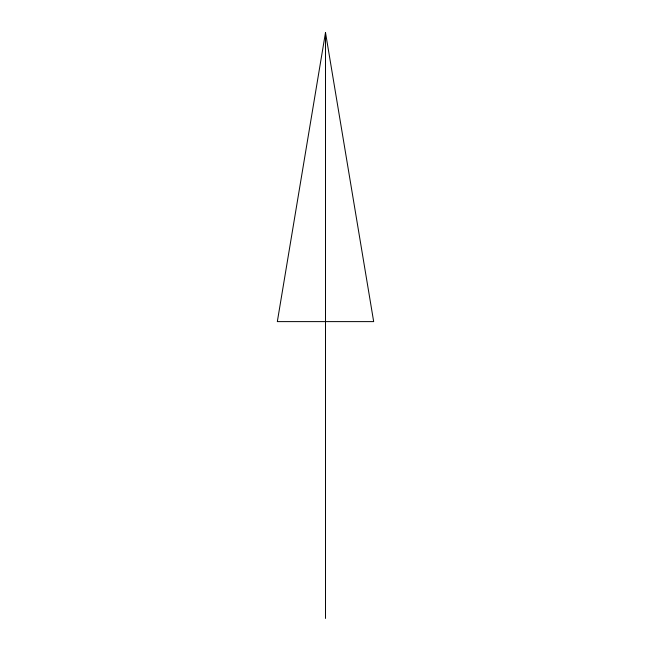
<?xml version="1.0" encoding="UTF-8"?>
<svg xmlns="http://www.w3.org/2000/svg" width="651" height="651" viewBox="0 0 651 651"><rect width="100%" height="100%" fill="white"/><g stroke="black" fill="none" stroke-linecap="round" stroke-linejoin="round"><path stroke-width="0.98" d="M325.5 32.55L277.326 321.61L373.674 321.61L325.5 32.55L325.5 618.45"/></g></svg>
